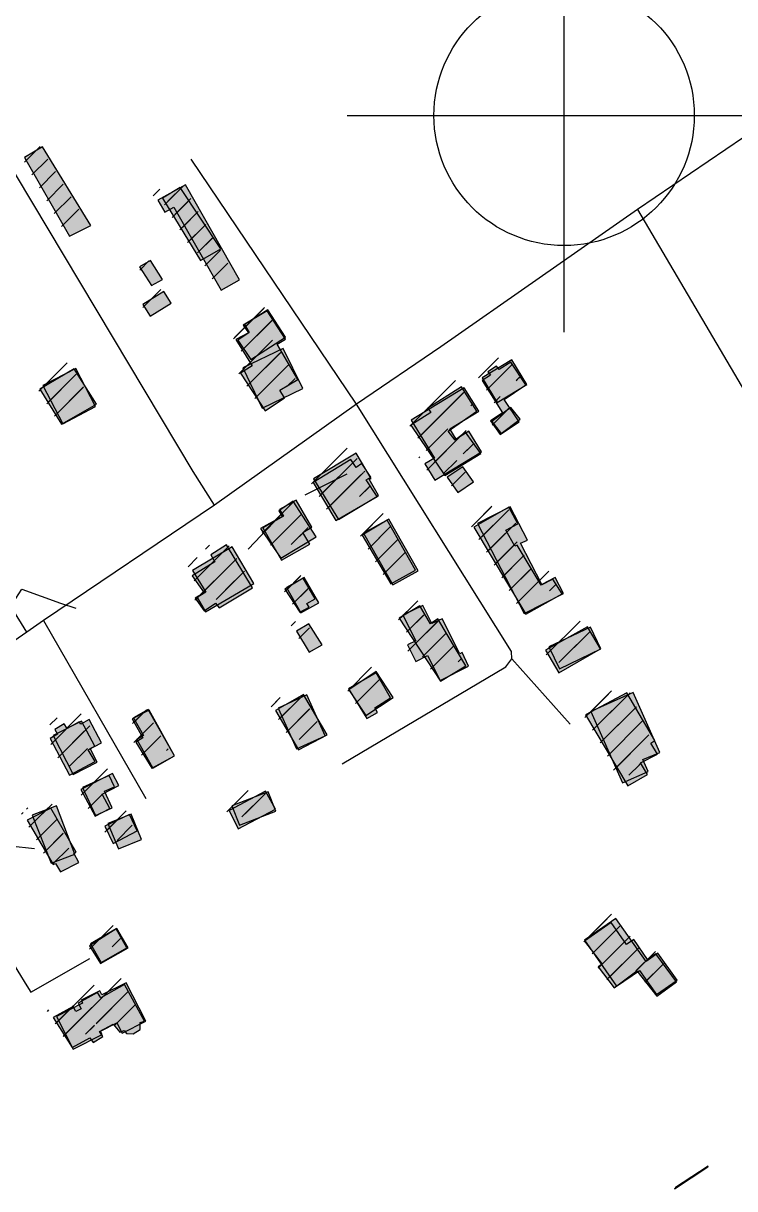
# Model space of a CAD drawing. Extents: x 6376870 to 6544053, y 1818313 to 2076828.
# Drawn here: x 6475191 to 6475978, y 1885235 to 1886525 of the extents above; entities that cross this region are included whole.
import ezdxf

# ---------------------------------------------------------------- set-up
doc = ezdxf.new("R2010")
doc.units = 21
for name, color, linetype in [('BUILDINGS', 9, 'Continuous'), ('CL_LOCAL', 4, 'Continuous'), ('CONTOUR_INDEX', 150, 'Continuous')]:
    doc.layers.add(name, color=color, linetype=linetype)

msp = doc.modelspace()

# ---------------------------------------------------------------- hatches: boundary and pattern name
at = {"layer": 'BUILDINGS_HATCH'}
for points in [[(6475192, 1886376.1), (6475242.1, 1886289.1), (6475265.5, 1886300.9), (6475211.9, 1886388.2)], [(6475339.8, 1886328.9), (6475347.5, 1886315.8), (6475357.3, 1886321.2), (6475409.7, 1886229.3), (6475430.1, 1886240.9), (6475370.3, 1886345.9)], [(6475344.9, 1886331.2), (6475386.9, 1886262.2), (6475409.4, 1886275.2), (6475364.4, 1886343)], [(6475319.4, 1886255.3), (6475332.6, 1886234.6), (6475344.7, 1886241.2), (6475331.7, 1886262.3)], [(6475322.9, 1886213.5), (6475331.3, 1886200.6), (6475354.5, 1886215.1), (6475346.4, 1886228)], [(6475426.1, 1886174.8), (6475444, 1886145.5), (6475431, 1886137.4), (6475458.3, 1886095.9), (6475479.9, 1886110.2), (6475474.6, 1886118.8), (6475494.5, 1886130.6), (6475471.5, 1886169.6), (6475480.9, 1886175.1), (6475460.7, 1886206.6), (6475434, 1886190.7), (6475439.8, 1886182.1)], [(6475440.8, 1886182.6), (6475428.2, 1886174.2), (6475442.5, 1886152.7), (6475481, 1886177.3), (6475461.3, 1886207.6), (6475435.4, 1886191.3)], [(6475433.5, 1886143.6), (6475455.2, 1886098.7), (6475500, 1886120.4), (6475478.4, 1886164.9)], [(6475715.1, 1886105.2), (6475747.8, 1886125.1), (6475731.3, 1886152.1), (6475698.5, 1886132.2)], [(6475698.6, 1886129.4), (6475720.8, 1886093.7), (6475707.8, 1886084.8), (6475718.5, 1886069.5), (6475739.4, 1886083.6), (6475722.7, 1886108.2), (6475746.8, 1886124.5), (6475730.1, 1886149.6), (6475717.2, 1886141.7), (6475714.2, 1886145.4), (6475704.6, 1886138.9), (6475707.7, 1886135.2)], [(6475209.2, 1886119.7), (6475233, 1886081), (6475271.8, 1886103.2), (6475247.2, 1886142.2)], [(6475234.6, 1886081.6), (6475270.8, 1886100.8), (6475248.8, 1886142.8), (6475212.3, 1886123.9)], [(6475619.6, 1886079.8), (6475657, 1886024.2), (6475696.8, 1886048.5), (6475679.9, 1886072.1), (6475668.6, 1886063.3), (6475660.9, 1886073.5), (6475692.6, 1886095.6), (6475675.4, 1886122.3), (6475638.4, 1886098.9), (6475641.5, 1886094)], [(6475694.7, 1886095.4), (6475678.4, 1886121.3), (6475619.8, 1886085.5), (6475645.8, 1886043.5), (6475635.1, 1886037), (6475646.2, 1886019.1), (6475697.7, 1886050.6), (6475683.7, 1886073.2), (6475669.6, 1886064.5), (6475662.8, 1886075.8)], [(6475709.3, 1886084.1), (6475719.6, 1886070.9), (6475740.3, 1886086.5), (6475730, 1886099.7)], [(6475511.4, 1886016.4), (6475536.4, 1885974.4), (6475582.1, 1886001), (6475570, 1886019.3), (6475575.1, 1886022.3), (6475565.2, 1886037.5), (6475558.9, 1886033.2), (6475553.1, 1886042.1)], [(6475539.4, 1885975.4), (6475583.9, 1886002.2), (6475573.4, 1886020.1), (6475575.7, 1886021.1), (6475558.9, 1886048.9), (6475511.7, 1886020.6)], [(6475659.7, 1886022.3), (6475671.4, 1886005.5), (6475688.7, 1886017.1), (6475677, 1886033.9)], [(6475453.3, 1885965.6), (6475475.8, 1885932.9), (6475514.7, 1885956.5), (6475489.5, 1885995.8), (6475473.5, 1885985.2), (6475477.3, 1885978.9)], [(6475510.1, 1885967.1), (6475492.7, 1885997), (6475474.3, 1885986.5), (6475478.6, 1885979.2), (6475455.9, 1885966.2), (6475476.4, 1885930.4), (6475507.8, 1885948.2), (6475500.1, 1885961.3)], [(6475689.1, 1885967), (6475746.7, 1885870.6), (6475786.8, 1885893.4), (6475776.7, 1885909.7), (6475763.8, 1885902.9), (6475737.3, 1885947.2), (6475734.5, 1885945.9), (6475724.6, 1885963.7), (6475737.8, 1885970.9), (6475728, 1885989.2)], [(6475788.4, 1885893.7), (6475779.3, 1885911.2), (6475764.6, 1885903.6), (6475741, 1885949.2), (6475748.4, 1885952.8), (6475729.3, 1885989.7), (6475693.4, 1885971.2), (6475745, 1885871.6)], [(6475627.6, 1885918.6), (6475595, 1885975.9), (6475567.2, 1885960.3), (6475599.7, 1885903.1)], [(6475565.5, 1885958.1), (6475597.5, 1885904.4), (6475624.7, 1885919.5), (6475593.2, 1885975)], [(6475377.8, 1885913.2), (6475390.9, 1885894.5), (6475380.8, 1885888.5), (6475390.9, 1885874.3), (6475403.6, 1885882.8), (6475407.6, 1885877.8), (6475444.2, 1885899.9), (6475415.7, 1885947.5), (6475398.4, 1885936.4), (6475402.7, 1885928.8)], [(6475378, 1885919.1), (6475392.6, 1885895), (6475383.1, 1885889.2), (6475392.5, 1885873.2), (6475445.9, 1885904.7), (6475422, 1885945.2)], [(6475517.9, 1885883.3), (6475501.6, 1885911.4), (6475481.8, 1885900.2), (6475498, 1885872.1)], [(6475480.1, 1885898.5), (6475496.6, 1885873), (6475506.9, 1885878.7), (6475504.5, 1885882.5), (6475513.6, 1885887.9), (6475500.6, 1885910.7)], [(6475606.6, 1885866.5), (6475652.2, 1885796.6), (6475680.5, 1885813.7), (6475649.4, 1885865.6), (6475641.3, 1885860.1), (6475629.4, 1885880.1)], [(6475654.1, 1885865.7), (6475642.9, 1885860.3), (6475632.9, 1885880.4), (6475610.8, 1885869.5), (6475625, 1885841.4), (6475615.8, 1885836.7), (6475625.2, 1885818.5), (6475637.9, 1885825), (6475651.8, 1885797.3), (6475683.4, 1885813.2), (6475676.3, 1885828.2), (6475673.7, 1885826.7)], [(6475492.9, 1885852), (6475507.2, 1885828.9), (6475521.4, 1885837), (6475506.6, 1885860)], [(6475768.6, 1885830.8), (6475783.2, 1885806), (6475829.3, 1885832.4), (6475815.1, 1885856.7)], [(6475783.8, 1885810.3), (6475829.8, 1885832.4), (6475818.4, 1885856.5), (6475772.1, 1885834.8)], [(6475550.5, 1885788), (6475570.9, 1885755.3), (6475582.6, 1885762.1), (6475579.6, 1885767.1), (6475597.2, 1885778), (6475581, 1885805.8)], [(6475569.7, 1885758.6), (6475600.1, 1885778.5), (6475581.3, 1885807.3), (6475550.8, 1885787)], [(6475812.8, 1885759.2), (6475859.7, 1885680.9), (6475881.3, 1885693.2), (6475873.5, 1885706.4), (6475892.3, 1885715.9), (6475885, 1885728.1), (6475889.3, 1885731.1), (6475858.3, 1885783.8)], [(6475818.6, 1885763.2), (6475853.7, 1885684.1), (6475882.1, 1885696.7), (6475876.1, 1885709.9), (6475894.8, 1885717.8), (6475865.5, 1885784.2)], [(6475469.9, 1885764), (6475495.3, 1885720.8), (6475526.9, 1885737.2), (6475500.7, 1885781.9)], [(6475524.8, 1885736.1), (6475504.3, 1885781.4), (6475472.7, 1885766.9), (6475493.2, 1885721.7)], [(6475311.4, 1885755.1), (6475323.2, 1885733.8), (6475315.3, 1885729.1), (6475332.9, 1885700.2), (6475358.1, 1885713.8), (6475330, 1885764.7)], [(6475312.7, 1885756.2), (6475323.8, 1885736.4), (6475316.3, 1885732.1), (6475334.3, 1885700.4), (6475358.1, 1885713.8), (6475329, 1885765.2)], [(6475220.4, 1885733.3), (6475242.1, 1885692.7), (6475270.5, 1885707.8), (6475262.7, 1885720.8), (6475277.2, 1885728.5), (6475263.7, 1885754.1), (6475254.3, 1885748.9), (6475252.6, 1885751.7), (6475239.2, 1885744.3), (6475236.1, 1885749.4), (6475225.8, 1885743.3), (6475228.6, 1885738.1)], [(6475272.6, 1885706.8), (6475264.9, 1885722.1), (6475269.8, 1885724.6), (6475255.3, 1885752.3), (6475223.7, 1885736.4), (6475245.9, 1885693.4)], [(6475254.5, 1885676.8), (6475270.3, 1885647.1), (6475286.7, 1885655.8), (6475278, 1885671.5), (6475296.4, 1885681.1), (6475289.4, 1885694.4)], [(6475289.1, 1885656.4), (6475280.8, 1885674.7), (6475291.7, 1885679.7), (6475285.8, 1885692.1), (6475256.5, 1885679.1), (6475270.7, 1885648.1)], [(6475418.6, 1885653.3), (6475428.7, 1885633.2), (6475469.7, 1885655.1), (6475458.7, 1885674.9)], [(6475421.6, 1885658.6), (6475429.9, 1885637.4), (6475470.1, 1885652.6), (6475461.8, 1885674.1)], [(6475195.1, 1885642.7), (6475223.8, 1885593.7), (6475226.3, 1885594.7), (6475231.9, 1885585.7), (6475252.4, 1885596.1), (6475246.9, 1885606.1), (6475249.4, 1885607.4), (6475221.3, 1885656.1)], [(6475221.5, 1885595.1), (6475247.9, 1885605.2), (6475227.4, 1885658.5), (6475200.7, 1885648.4)], [(6475281.1, 1885636.3), (6475290.2, 1885617.1), (6475316.8, 1885630.8), (6475308.4, 1885649.2)], [(6475321.7, 1885621.4), (6475310, 1885649.5), (6475284.4, 1885639), (6475296.1, 1885610.9)], [(6475914, 1885465.7), (6475892.9, 1885495.7), (6475879.7, 1885486.2), (6475846.3, 1885534.1), (6475811.5, 1885509.8), (6475847.2, 1885459), (6475872.5, 1885476.4), (6475891.3, 1885449.8)], [(6475811.7, 1885509), (6475831.3, 1885483.5), (6475826.6, 1885480.4), (6475844.6, 1885457.1), (6475869.5, 1885476.2), (6475891.6, 1885448), (6475913.3, 1885464), (6475890.4, 1885494.7), (6475881.5, 1885488.6), (6475866.2, 1885510.7), (6475858.1, 1885505), (6475841.2, 1885529.6)], [(6475264, 1885503.8), (6475276.2, 1885484), (6475306.8, 1885501.6), (6475294.4, 1885523)], [(6475265.1, 1885505.8), (6475277, 1885485.3), (6475305.5, 1885501.6), (6475293.5, 1885522.4)], [(6475223.9, 1885424.2), (6475244.8, 1885391.2), (6475264.3, 1885401.7), (6475268, 1885396.8), (6475278.8, 1885403.4), (6475275.3, 1885408.9), (6475290.2, 1885417), (6475297.8, 1885408.2), (6475302.4, 1885409.9), (6475305.1, 1885406.5), (6475312.2, 1885406.4), (6475320.2, 1885411.1), (6475320.2, 1885418.9), (6475324.8, 1885420.2), (6475302.7, 1885460.9), (6475276.5, 1885446.3), (6475272.8, 1885452), (6475251.6, 1885440.2), (6475254.9, 1885434), (6475249.1, 1885431), (6475246, 1885436.5)], [(6475227.5, 1885425.4), (6475246, 1885389.3), (6475278.2, 1885405.6), (6475276.2, 1885409.2), (6475294.3, 1885418.6), (6475300.3, 1885406.9), (6475326.5, 1885420.3), (6475304.5, 1885462.6), (6475277.8, 1885449.3), (6475275.5, 1885454), (6475254.8, 1885443.5), (6475256.5, 1885440.2)]]:
    msp.add_hatch(color=251, dxfattribs=at).paths.add_polyline_path(points)
at = {"layer": 'BUILDINGS_SHADOW'}
h = msp.add_hatch(dxfattribs=at)
h.set_pattern_fill('ANSI31', scale=5)
h.paths.add_polyline_path([(6475185.2, 1886383.4), (6475235.3, 1886296.4), (6475258.7, 1886308.3), (6475205.1, 1886395.5)])
h = msp.add_hatch(dxfattribs=at)
h.set_pattern_fill('ANSI31', scale=5)
h.paths.add_polyline_path([(6475333, 1886336.2), (6475340.7, 1886323.1), (6475350.4, 1886328.5), (6475402.9, 1886236.6), (6475423.3, 1886248.2), (6475363.4, 1886353.3)])
h = msp.add_hatch(dxfattribs=at)
h.set_pattern_fill('ANSI31', scale=5)
h.paths.add_polyline_path([(6475338.1, 1886338.5), (6475380.1, 1886269.6), (6475402.6, 1886282.5), (6475357.6, 1886350.3)])
h = msp.add_hatch(dxfattribs=at)
h.set_pattern_fill('ANSI31', scale=5)
h.paths.add_polyline_path([(6475312.6, 1886262.6), (6475325.8, 1886241.9), (6475337.9, 1886248.5), (6475324.9, 1886269.7)])
h = msp.add_hatch(dxfattribs=at)
h.set_pattern_fill('ANSI31', scale=5)
h.paths.add_polyline_path([(6475316.1, 1886220.9), (6475324.5, 1886208), (6475347.7, 1886222.5), (6475339.6, 1886235.3)])
h = msp.add_hatch(dxfattribs=at)
h.set_pattern_fill('ANSI31', scale=5)
h.paths.add_polyline_path([(6475419.3, 1886182.2), (6475437.2, 1886152.8), (6475424.2, 1886144.7), (6475451.5, 1886103.2), (6475473.1, 1886117.5), (6475467.8, 1886126.1), (6475487.6, 1886137.9), (6475464.7, 1886177), (6475474.1, 1886182.5), (6475453.9, 1886213.9), (6475427.2, 1886198.1), (6475433, 1886189.4)])
h = msp.add_hatch(dxfattribs=at)
h.set_pattern_fill('ANSI31', scale=5)
h.paths.add_polyline_path([(6475434, 1886189.9), (6475421.4, 1886181.5), (6475435.7, 1886160), (6475474.2, 1886184.6), (6475454.5, 1886214.9), (6475428.6, 1886198.6)])
h = msp.add_hatch(dxfattribs=at)
h.set_pattern_fill('ANSI31', scale=5)
h.paths.add_polyline_path([(6475426.7, 1886150.9), (6475448.4, 1886106.1), (6475493.2, 1886127.8), (6475471.5, 1886172.3)])
h = msp.add_hatch(dxfattribs=at)
h.set_pattern_fill('ANSI31', scale=5)
h.paths.add_polyline_path([(6475708.3, 1886112.5), (6475741, 1886132.4), (6475724.5, 1886159.4), (6475691.7, 1886139.5)])
h = msp.add_hatch(dxfattribs=at)
h.set_pattern_fill('ANSI31', scale=5)
h.paths.add_polyline_path([(6475691.8, 1886136.8), (6475714, 1886101.1), (6475701, 1886092.1), (6475711.7, 1886076.9), (6475732.5, 1886090.9), (6475715.8, 1886115.6), (6475740, 1886131.8), (6475723.3, 1886156.9), (6475710.4, 1886149), (6475707.3, 1886152.8), (6475697.8, 1886146.2), (6475700.9, 1886142.5)])
h = msp.add_hatch(dxfattribs=at)
h.set_pattern_fill('ANSI31', scale=5)
h.paths.add_polyline_path([(6475202.4, 1886127), (6475226.2, 1886088.3), (6475265, 1886110.5), (6475240.4, 1886149.5)])
h = msp.add_hatch(dxfattribs=at)
h.set_pattern_fill('ANSI31', scale=5)
h.paths.add_polyline_path([(6475227.8, 1886088.9), (6475264, 1886108.1), (6475242, 1886150.1), (6475205.5, 1886131.3)])
h = msp.add_hatch(dxfattribs=at)
h.set_pattern_fill('ANSI31', scale=5)
h.paths.add_polyline_path([(6475612.8, 1886087.1), (6475650.2, 1886031.5), (6475690, 1886055.8), (6475673.1, 1886079.4), (6475661.8, 1886070.7), (6475654.1, 1886080.8), (6475685.7, 1886102.9), (6475668.6, 1886129.6), (6475631.6, 1886106.2), (6475634.7, 1886101.3)])
h = msp.add_hatch(dxfattribs=at)
h.set_pattern_fill('ANSI31', scale=5)
h.paths.add_polyline_path([(6475687.9, 1886102.7), (6475671.6, 1886128.6), (6475613, 1886092.8), (6475638.9, 1886050.8), (6475628.3, 1886044.3), (6475639.4, 1886026.4), (6475690.9, 1886057.9), (6475676.9, 1886080.5), (6475662.8, 1886071.8), (6475656, 1886083.2)])
h = msp.add_hatch(dxfattribs=at)
h.set_pattern_fill('ANSI31', scale=5)
h.paths.add_polyline_path([(6475702.5, 1886091.4), (6475712.7, 1886078.2), (6475733.4, 1886093.8), (6475723.2, 1886107)])
h = msp.add_hatch(dxfattribs=at)
h.set_pattern_fill('ANSI31', scale=5)
h.paths.add_polyline_path([(6475532.6, 1885982.7), (6475577.1, 1886009.5), (6475566.6, 1886027.4), (6475568.9, 1886028.5), (6475552, 1886056.2), (6475504.9, 1886027.9)])
h = msp.add_hatch(dxfattribs=at)
h.set_pattern_fill('ANSI31', scale=5)
h.paths.add_polyline_path([(6475504.6, 1886023.8), (6475529.5, 1885981.7), (6475575.3, 1886008.3), (6475563.2, 1886026.6), (6475568.3, 1886029.6), (6475558.4, 1886044.8), (6475552.1, 1886040.5), (6475546.3, 1886049.4)])
h = msp.add_hatch(dxfattribs=at)
h.set_pattern_fill('ANSI31', scale=5)
h.paths.add_polyline_path([(6475652.9, 1886029.6), (6475664.6, 1886012.8), (6475681.9, 1886024.4), (6475670.2, 1886041.2)])
h = msp.add_hatch(dxfattribs=at)
h.set_pattern_fill('ANSI31', scale=5)
h.paths.add_polyline_path([(6475446.5, 1885972.9), (6475469, 1885940.2), (6475507.9, 1885963.8), (6475482.7, 1886003.1), (6475466.6, 1885992.5), (6475470.4, 1885986.2)])
h = msp.add_hatch(dxfattribs=at)
h.set_pattern_fill('ANSI31', scale=5)
h.paths.add_polyline_path([(6475503.3, 1885974.4), (6475485.9, 1886004.3), (6475467.5, 1885993.8), (6475471.8, 1885986.5), (6475449.1, 1885973.5), (6475469.6, 1885937.7), (6475500.9, 1885955.5), (6475493.2, 1885968.6)])
h = msp.add_hatch(dxfattribs=at)
h.set_pattern_fill('ANSI31', scale=5)
h.paths.add_polyline_path([(6475682.3, 1885974.4), (6475739.8, 1885877.9), (6475780, 1885900.8), (6475769.9, 1885917), (6475757, 1885910.2), (6475730.5, 1885954.5), (6475727.6, 1885953.2), (6475717.8, 1885971), (6475731, 1885978.2), (6475721.2, 1885996.5)])
h = msp.add_hatch(dxfattribs=at)
h.set_pattern_fill('ANSI31', scale=5)
h.paths.add_polyline_path([(6475781.6, 1885901), (6475772.5, 1885918.5), (6475757.8, 1885910.9), (6475734.1, 1885956.5), (6475741.6, 1885960.1), (6475722.5, 1885997), (6475686.6, 1885978.5), (6475738.2, 1885878.9)])
h = msp.add_hatch(dxfattribs=at)
h.set_pattern_fill('ANSI31', scale=5)
h.paths.add_polyline_path([(6475558.7, 1885965.5), (6475590.7, 1885911.7), (6475617.9, 1885926.8), (6475586.4, 1885982.3)])
h = msp.add_hatch(dxfattribs=at)
h.set_pattern_fill('ANSI31', scale=5)
h.paths.add_polyline_path([(6475620.7, 1885926), (6475588.2, 1885983.2), (6475560.4, 1885967.7), (6475592.9, 1885910.4)])
h = msp.add_hatch(dxfattribs=at)
h.set_pattern_fill('ANSI31', scale=5)
h.paths.add_polyline_path([(6475371, 1885920.5), (6475384.1, 1885901.8), (6475373.9, 1885895.8), (6475384, 1885881.6), (6475396.8, 1885890.2), (6475400.8, 1885885.1), (6475437.4, 1885907.2), (6475408.9, 1885954.8), (6475391.6, 1885943.8), (6475395.9, 1885936.2)])
h = msp.add_hatch(dxfattribs=at)
h.set_pattern_fill('ANSI31', scale=5)
h.paths.add_polyline_path([(6475371.2, 1885926.4), (6475385.8, 1885902.3), (6475376.3, 1885896.5), (6475385.7, 1885880.5), (6475439.1, 1885912), (6475415.2, 1885952.5)])
h = msp.add_hatch(dxfattribs=at)
h.set_pattern_fill('ANSI31', scale=5)
h.paths.add_polyline_path([(6475473.3, 1885905.8), (6475489.8, 1885880.4), (6475500.1, 1885886), (6475497.7, 1885889.8), (6475506.8, 1885895.2), (6475493.8, 1885918)])
h = msp.add_hatch(dxfattribs=at)
h.set_pattern_fill('ANSI31', scale=5)
h.paths.add_polyline_path([(6475511.1, 1885890.6), (6475494.8, 1885918.7), (6475475, 1885907.5), (6475491.2, 1885879.4)])
h = msp.add_hatch(dxfattribs=at)
h.set_pattern_fill('ANSI31', scale=5)
h.paths.add_polyline_path([(6475599.7, 1885873.8), (6475645.4, 1885803.9), (6475673.7, 1885821), (6475642.6, 1885872.9), (6475634.5, 1885867.4), (6475622.6, 1885887.4)])
h = msp.add_hatch(dxfattribs=at)
h.set_pattern_fill('ANSI31', scale=5)
h.paths.add_polyline_path([(6475647.2, 1885873.1), (6475636, 1885867.6), (6475626.1, 1885887.7), (6475603.9, 1885876.8), (6475618.2, 1885848.8), (6475609, 1885844), (6475618.4, 1885825.8), (6475631, 1885832.3), (6475645, 1885804.6), (6475676.6, 1885820.5), (6475669.5, 1885835.5), (6475666.9, 1885834)])
h = msp.add_hatch(dxfattribs=at)
h.set_pattern_fill('ANSI31', scale=5)
h.paths.add_polyline_path([(6475486.1, 1885859.3), (6475500.4, 1885836.2), (6475514.6, 1885844.3), (6475499.8, 1885867.3)])
h = msp.add_hatch(dxfattribs=at)
h.set_pattern_fill('ANSI31', scale=5)
h.paths.add_polyline_path([(6475761.8, 1885838.2), (6475776.4, 1885813.3), (6475822.4, 1885839.7), (6475808.3, 1885864)])
h = msp.add_hatch(dxfattribs=at)
h.set_pattern_fill('ANSI31', scale=5)
h.paths.add_polyline_path([(6475777, 1885817.6), (6475823, 1885839.7), (6475811.6, 1885863.8), (6475765.3, 1885842.1)])
h = msp.add_hatch(dxfattribs=at)
h.set_pattern_fill('ANSI31', scale=5)
h.paths.add_polyline_path([(6475543.7, 1885795.3), (6475564.1, 1885762.6), (6475575.8, 1885769.4), (6475572.8, 1885774.5), (6475590.4, 1885785.3), (6475574.2, 1885813.1)])
h = msp.add_hatch(dxfattribs=at)
h.set_pattern_fill('ANSI31', scale=5)
h.paths.add_polyline_path([(6475562.8, 1885765.9), (6475593.3, 1885785.8), (6475574.5, 1885814.7), (6475544, 1885794.4)])
h = msp.add_hatch(dxfattribs=at)
h.set_pattern_fill('ANSI31', scale=5)
h.paths.add_polyline_path([(6475463.1, 1885771.3), (6475488.5, 1885728.1), (6475520.1, 1885744.5), (6475493.9, 1885789.2)])
h = msp.add_hatch(dxfattribs=at)
h.set_pattern_fill('ANSI31', scale=5)
h.paths.add_polyline_path([(6475518, 1885743.5), (6475497.5, 1885788.7), (6475465.9, 1885774.2), (6475486.4, 1885729)])
h = msp.add_hatch(dxfattribs=at)
h.set_pattern_fill('ANSI31', scale=5)
h.paths.add_polyline_path([(6475806, 1885766.5), (6475852.9, 1885688.2), (6475874.5, 1885700.5), (6475866.7, 1885713.7), (6475885.5, 1885723.2), (6475878.2, 1885735.4), (6475882.5, 1885738.4), (6475851.5, 1885791.1)])
h = msp.add_hatch(dxfattribs=at)
h.set_pattern_fill('ANSI31', scale=5)
h.paths.add_polyline_path([(6475811.8, 1885770.5), (6475846.9, 1885691.4), (6475875.3, 1885704.1), (6475869.3, 1885717.2), (6475888, 1885725.1), (6475858.7, 1885791.5)])
h = msp.add_hatch(dxfattribs=at)
h.set_pattern_fill('ANSI31', scale=5)
h.paths.add_polyline_path([(6475304.6, 1885762.5), (6475316.4, 1885741.1), (6475308.4, 1885736.4), (6475326, 1885707.5), (6475351.3, 1885721.1), (6475323.2, 1885772)])
h = msp.add_hatch(dxfattribs=at)
h.set_pattern_fill('ANSI31', scale=5)
h.paths.add_polyline_path([(6475305.8, 1885763.5), (6475317, 1885743.8), (6475309.5, 1885739.4), (6475327.5, 1885707.7), (6475351.3, 1885721.1), (6475322.2, 1885772.5)])
h = msp.add_hatch(dxfattribs=at)
h.set_pattern_fill('ANSI31', scale=5)
h.paths.add_polyline_path([(6475213.6, 1885740.6), (6475235.3, 1885700), (6475263.7, 1885715.1), (6475255.8, 1885728.2), (6475270.4, 1885735.8), (6475256.8, 1885761.4), (6475247.4, 1885756.2), (6475245.8, 1885759), (6475232.3, 1885751.6), (6475229.3, 1885756.7), (6475219, 1885750.7), (6475221.8, 1885745.5)])
h = msp.add_hatch(dxfattribs=at)
h.set_pattern_fill('ANSI31', scale=5)
h.paths.add_polyline_path([(6475265.8, 1885714.1), (6475258.1, 1885729.4), (6475263, 1885731.9), (6475248.5, 1885759.7), (6475216.9, 1885743.7), (6475239.1, 1885700.7)])
h = msp.add_hatch(dxfattribs=at)
h.set_pattern_fill('ANSI31', scale=5)
h.paths.add_polyline_path([(6475247.7, 1885684.1), (6475263.5, 1885654.4), (6475279.9, 1885663.1), (6475271.2, 1885678.8), (6475289.6, 1885688.5), (6475282.6, 1885701.7)])
h = msp.add_hatch(dxfattribs=at)
h.set_pattern_fill('ANSI31', scale=5)
h.paths.add_polyline_path([(6475282.3, 1885663.8), (6475274, 1885682), (6475284.9, 1885687.1), (6475279, 1885699.5), (6475249.7, 1885686.5), (6475263.9, 1885655.4)])
h = msp.add_hatch(dxfattribs=at)
h.set_pattern_fill('ANSI31', scale=5)
h.paths.add_polyline_path([(6475411.8, 1885660.6), (6475421.9, 1885640.5), (6475462.9, 1885662.4), (6475451.9, 1885682.3)])
h = msp.add_hatch(dxfattribs=at)
h.set_pattern_fill('ANSI31', scale=5)
h.paths.add_polyline_path([(6475414.8, 1885665.9), (6475423, 1885644.7), (6475463.3, 1885659.9), (6475455, 1885681.4)])
h = msp.add_hatch(dxfattribs=at)
h.set_pattern_fill('ANSI31', scale=5)
h.paths.add_polyline_path([(6475188.3, 1885650), (6475217, 1885601), (6475219.5, 1885602), (6475225.1, 1885593), (6475245.6, 1885603.4), (6475240.1, 1885613.4), (6475242.6, 1885614.7), (6475214.4, 1885663.4)])
h = msp.add_hatch(dxfattribs=at)
h.set_pattern_fill('ANSI31', scale=5)
h.paths.add_polyline_path([(6475214.7, 1885602.4), (6475241.1, 1885612.6), (6475220.6, 1885665.8), (6475193.9, 1885655.7)])
h = msp.add_hatch(dxfattribs=at)
h.set_pattern_fill('ANSI31', scale=5)
h.paths.add_polyline_path([(6475274.3, 1885643.7), (6475283.4, 1885624.5), (6475310, 1885638.1), (6475301.6, 1885656.5)])
h = msp.add_hatch(dxfattribs=at)
h.set_pattern_fill('ANSI31', scale=5)
h.paths.add_polyline_path([(6475314.9, 1885628.7), (6475303.2, 1885656.8), (6475277.6, 1885646.3), (6475289.3, 1885618.2)])
h = msp.add_hatch(dxfattribs=at)
h.set_pattern_fill('ANSI31', scale=5)
h.paths.add_polyline_path([(6475907.2, 1885473.1), (6475886.1, 1885503), (6475872.9, 1885493.6), (6475839.5, 1885541.4), (6475804.7, 1885517.1), (6475840.4, 1885466.4), (6475865.7, 1885483.8), (6475884.5, 1885457.1)])
h = msp.add_hatch(dxfattribs=at)
h.set_pattern_fill('ANSI31', scale=5)
h.paths.add_polyline_path([(6475257.2, 1885511.1), (6475269.3, 1885491.4), (6475300, 1885508.9), (6475287.6, 1885530.3)])
h = msp.add_hatch(dxfattribs=at)
h.set_pattern_fill('ANSI31', scale=5)
h.paths.add_polyline_path([(6475258.3, 1885513.1), (6475270.2, 1885492.6), (6475298.7, 1885508.9), (6475286.7, 1885529.7)])
h = msp.add_hatch(dxfattribs=at)
h.set_pattern_fill('ANSI31', scale=5)
h.paths.add_polyline_path([(6475804.9, 1885516.3), (6475824.4, 1885490.8), (6475819.8, 1885487.7), (6475837.8, 1885464.5), (6475862.7, 1885483.5), (6475884.7, 1885455.3), (6475906.5, 1885471.3), (6475883.5, 1885502), (6475874.7, 1885496), (6475859.4, 1885518), (6475851.3, 1885512.3), (6475834.4, 1885536.9)])
h = msp.add_hatch(dxfattribs=at)
h.set_pattern_fill('ANSI31', scale=5)
h.paths.add_polyline_path([(6475217.1, 1885431.6), (6475238, 1885398.5), (6475257.5, 1885409), (6475261.2, 1885404.1), (6475272, 1885410.7), (6475268.5, 1885416.2), (6475283.3, 1885424.3), (6475291, 1885415.5), (6475295.6, 1885417.2), (6475298.3, 1885413.8), (6475305.4, 1885413.7), (6475313.4, 1885418.5), (6475313.4, 1885426.2), (6475318, 1885427.5), (6475295.9, 1885468.3), (6475269.7, 1885453.6), (6475266, 1885459.3), (6475244.8, 1885447.5), (6475248, 1885441.4), (6475242.3, 1885438.3), (6475239.2, 1885443.8)])
h = msp.add_hatch(dxfattribs=at)
h.set_pattern_fill('ANSI31', scale=5)
h.paths.add_polyline_path([(6475220.7, 1885432.7), (6475239.2, 1885396.6), (6475271.4, 1885412.9), (6475269.4, 1885416.5), (6475287.5, 1885425.9), (6475293.5, 1885414.3), (6475319.6, 1885427.7), (6475297.7, 1885470), (6475271, 1885456.6), (6475268.7, 1885461.3), (6475248, 1885450.8), (6475249.7, 1885447.5)])

# ---------------------------------------------------------------- linework, layer by layer
at = {"layer": 'BUILDINGS'}
for points in [[(6475192, 1886376.1), (6475242.1, 1886289.1), (6475265.5, 1886300.9), (6475211.9, 1886388.2), (6475192, 1886376.1)], [(6475339.8, 1886328.9), (6475347.5, 1886315.8), (6475357.3, 1886321.2), (6475409.7, 1886229.3), (6475430.1, 1886240.9), (6475370.3, 1886345.9), (6475339.8, 1886328.9)], [(6475344.9, 1886331.2), (6475386.9, 1886262.2), (6475409.4, 1886275.2), (6475364.4, 1886343), (6475344.9, 1886331.2)], [(6475319.4, 1886255.3), (6475332.6, 1886234.6), (6475344.7, 1886241.2), (6475331.7, 1886262.3), (6475319.4, 1886255.3)], [(6475322.9, 1886213.5), (6475331.3, 1886200.6), (6475354.5, 1886215.1), (6475346.4, 1886228), (6475322.9, 1886213.5)], [(6475426.1, 1886174.8), (6475444, 1886145.5), (6475431, 1886137.4), (6475458.3, 1886095.9), (6475479.9, 1886110.2), (6475474.6, 1886118.8), (6475494.5, 1886130.6), (6475471.5, 1886169.6), (6475480.9, 1886175.1), (6475460.7, 1886206.6), (6475434, 1886190.7), (6475439.8, 1886182.1), (6475426.1, 1886174.8)], [(6475440.8, 1886182.6), (6475428.2, 1886174.2), (6475442.5, 1886152.7), (6475481, 1886177.3), (6475461.3, 1886207.6), (6475435.4, 1886191.3), (6475440.8, 1886182.6)], [(6475433.5, 1886143.6), (6475455.2, 1886098.7), (6475500, 1886120.4), (6475478.4, 1886164.9), (6475433.5, 1886143.6)], [(6475715.1, 1886105.2), (6475747.8, 1886125.1), (6475731.3, 1886152.1), (6475698.5, 1886132.2), (6475715.1, 1886105.2)], [(6475698.6, 1886129.4), (6475720.8, 1886093.7), (6475707.8, 1886084.8), (6475718.5, 1886069.5), (6475739.4, 1886083.6), (6475722.7, 1886108.2), (6475746.8, 1886124.5), (6475730.1, 1886149.6), (6475717.2, 1886141.7), (6475714.2, 1886145.4), (6475704.6, 1886138.9), (6475707.7, 1886135.2), (6475698.6, 1886129.4)], [(6475209.2, 1886119.7), (6475233, 1886081), (6475271.8, 1886103.2), (6475247.2, 1886142.2), (6475209.2, 1886119.7)], [(6475234.6, 1886081.6), (6475270.8, 1886100.8), (6475248.8, 1886142.8), (6475212.3, 1886123.9), (6475234.6, 1886081.6)], [(6475619.6, 1886079.8), (6475657, 1886024.2), (6475696.8, 1886048.5), (6475679.9, 1886072.1), (6475668.6, 1886063.3), (6475660.9, 1886073.5), (6475692.6, 1886095.6), (6475675.4, 1886122.3), (6475638.4, 1886098.9), (6475641.5, 1886094), (6475619.6, 1886079.8)], [(6475694.7, 1886095.4), (6475678.4, 1886121.3), (6475619.8, 1886085.5), (6475645.8, 1886043.5), (6475635.1, 1886037), (6475646.2, 1886019.1), (6475697.7, 1886050.6), (6475683.7, 1886073.2), (6475669.6, 1886064.5), (6475662.8, 1886075.8), (6475694.7, 1886095.4)], [(6475709.3, 1886084.1), (6475719.6, 1886070.9), (6475740.3, 1886086.5), (6475730, 1886099.7), (6475709.3, 1886084.1)], [(6475511.4, 1886016.4), (6475536.4, 1885974.4), (6475582.1, 1886001), (6475570, 1886019.3), (6475575.1, 1886022.3), (6475565.2, 1886037.5), (6475558.9, 1886033.2), (6475553.1, 1886042.1), (6475511.4, 1886016.4)], [(6475539.4, 1885975.4), (6475583.9, 1886002.2), (6475573.4, 1886020.1), (6475575.7, 1886021.1), (6475558.9, 1886048.9), (6475511.7, 1886020.6), (6475539.4, 1885975.4)], [(6475659.7, 1886022.3), (6475671.4, 1886005.5), (6475688.7, 1886017.1), (6475677, 1886033.9), (6475659.7, 1886022.3)], [(6475453.3, 1885965.6), (6475475.8, 1885932.9), (6475514.7, 1885956.5), (6475489.5, 1885995.8), (6475473.5, 1885985.2), (6475477.3, 1885978.9), (6475453.3, 1885965.6)], [(6475510.1, 1885967.1), (6475492.7, 1885997), (6475474.3, 1885986.5), (6475478.6, 1885979.2), (6475455.9, 1885966.2), (6475476.4, 1885930.4), (6475507.8, 1885948.2), (6475500.1, 1885961.3), (6475510.1, 1885967.1)], [(6475689.1, 1885967), (6475746.7, 1885870.6), (6475786.8, 1885893.4), (6475776.7, 1885909.7), (6475763.8, 1885902.9), (6475737.3, 1885947.2), (6475734.5, 1885945.9), (6475724.6, 1885963.7), (6475737.8, 1885970.9), (6475728, 1885989.2), (6475689.1, 1885967)], [(6475788.4, 1885893.7), (6475779.3, 1885911.2), (6475764.6, 1885903.6), (6475741, 1885949.2), (6475748.4, 1885952.8), (6475729.3, 1885989.7), (6475693.4, 1885971.2), (6475745, 1885871.6), (6475788.4, 1885893.7)], [(6475627.6, 1885918.6), (6475595, 1885975.9), (6475567.2, 1885960.3), (6475599.7, 1885903.1), (6475627.6, 1885918.6)], [(6475565.5, 1885958.1), (6475597.5, 1885904.4), (6475624.7, 1885919.5), (6475593.2, 1885975), (6475565.5, 1885958.1)], [(6475377.8, 1885913.2), (6475390.9, 1885894.5), (6475380.8, 1885888.5), (6475390.9, 1885874.3), (6475403.6, 1885882.8), (6475407.6, 1885877.8), (6475444.2, 1885899.9), (6475415.7, 1885947.5), (6475398.4, 1885936.4), (6475402.7, 1885928.8), (6475377.8, 1885913.2)], [(6475378, 1885919.1), (6475392.6, 1885895), (6475383.1, 1885889.2), (6475392.5, 1885873.2), (6475445.9, 1885904.7), (6475422, 1885945.2), (6475378, 1885919.1)], [(6475517.9, 1885883.3), (6475501.6, 1885911.4), (6475481.8, 1885900.2), (6475498, 1885872.1), (6475517.9, 1885883.3)], [(6475480.1, 1885898.5), (6475496.6, 1885873), (6475506.9, 1885878.7), (6475504.5, 1885882.5), (6475513.6, 1885887.9), (6475500.6, 1885910.7), (6475480.1, 1885898.5)], [(6475606.6, 1885866.5), (6475652.2, 1885796.6), (6475680.5, 1885813.7), (6475649.4, 1885865.6), (6475641.3, 1885860.1), (6475629.4, 1885880.1), (6475606.6, 1885866.5)], [(6475654.1, 1885865.7), (6475642.9, 1885860.3), (6475632.9, 1885880.4), (6475610.8, 1885869.5), (6475625, 1885841.4), (6475615.8, 1885836.7), (6475625.2, 1885818.5), (6475637.9, 1885825), (6475651.8, 1885797.3), (6475683.4, 1885813.2), (6475676.3, 1885828.2), (6475673.7, 1885826.7), (6475654.1, 1885865.7)], [(6475492.9, 1885852), (6475507.2, 1885828.9), (6475521.4, 1885837), (6475506.6, 1885860), (6475492.9, 1885852)], [(6475768.6, 1885830.8), (6475783.2, 1885806), (6475829.3, 1885832.4), (6475815.1, 1885856.7), (6475768.6, 1885830.8)], [(6475783.8, 1885810.3), (6475829.8, 1885832.4), (6475818.4, 1885856.5), (6475772.1, 1885834.8), (6475783.8, 1885810.3)], [(6475550.5, 1885788), (6475570.9, 1885755.3), (6475582.6, 1885762.1), (6475579.6, 1885767.1), (6475597.2, 1885778), (6475581, 1885805.8), (6475550.5, 1885788)], [(6475569.7, 1885758.6), (6475600.1, 1885778.5), (6475581.3, 1885807.3), (6475550.8, 1885787), (6475569.7, 1885758.6)], [(6475812.8, 1885759.2), (6475859.7, 1885680.9), (6475881.3, 1885693.2), (6475873.5, 1885706.4), (6475892.3, 1885715.9), (6475885, 1885728.1), (6475889.3, 1885731.1), (6475858.3, 1885783.8), (6475812.8, 1885759.2)], [(6475818.6, 1885763.2), (6475853.7, 1885684.1), (6475882.1, 1885696.7), (6475876.1, 1885709.9), (6475894.8, 1885717.8), (6475865.5, 1885784.2), (6475818.6, 1885763.2)], [(6475469.9, 1885764), (6475495.3, 1885720.8), (6475526.9, 1885737.2), (6475500.7, 1885781.9), (6475469.9, 1885764)], [(6475524.8, 1885736.1), (6475504.3, 1885781.4), (6475472.7, 1885766.9), (6475493.2, 1885721.7), (6475524.8, 1885736.1)], [(6475311.4, 1885755.1), (6475323.2, 1885733.8), (6475315.3, 1885729.1), (6475332.9, 1885700.2), (6475358.1, 1885713.8), (6475330, 1885764.7), (6475311.4, 1885755.1)], [(6475312.7, 1885756.2), (6475323.8, 1885736.4), (6475316.3, 1885732.1), (6475334.3, 1885700.4), (6475358.1, 1885713.8), (6475329, 1885765.2), (6475312.7, 1885756.2)], [(6475220.4, 1885733.3), (6475242.1, 1885692.7), (6475270.5, 1885707.8), (6475262.7, 1885720.8), (6475277.2, 1885728.5), (6475263.7, 1885754.1), (6475254.3, 1885748.9), (6475252.6, 1885751.7), (6475239.2, 1885744.3), (6475236.1, 1885749.4), (6475225.8, 1885743.3), (6475228.6, 1885738.1), (6475220.4, 1885733.3)], [(6475272.6, 1885706.8), (6475264.9, 1885722.1), (6475269.8, 1885724.6), (6475255.3, 1885752.3), (6475223.7, 1885736.4), (6475245.9, 1885693.4), (6475272.6, 1885706.8)], [(6475254.5, 1885676.8), (6475270.3, 1885647.1), (6475286.7, 1885655.8), (6475278, 1885671.5), (6475296.4, 1885681.1), (6475289.4, 1885694.4), (6475254.5, 1885676.8)], [(6475289.1, 1885656.4), (6475280.8, 1885674.7), (6475291.7, 1885679.7), (6475285.8, 1885692.1), (6475256.5, 1885679.1), (6475270.7, 1885648.1), (6475289.1, 1885656.4)], [(6475418.6, 1885653.3), (6475428.7, 1885633.2), (6475469.7, 1885655.1), (6475458.7, 1885674.9), (6475418.6, 1885653.3)], [(6475421.6, 1885658.6), (6475429.9, 1885637.4), (6475470.1, 1885652.6), (6475461.8, 1885674.1), (6475421.6, 1885658.6)], [(6475195.1, 1885642.7), (6475223.8, 1885593.7), (6475226.3, 1885594.7), (6475231.9, 1885585.7), (6475252.4, 1885596.1), (6475246.9, 1885606.1), (6475249.4, 1885607.4), (6475221.3, 1885656.1), (6475195.1, 1885642.7)], [(6475221.5, 1885595.1), (6475247.9, 1885605.2), (6475227.4, 1885658.5), (6475200.7, 1885648.4), (6475221.5, 1885595.1)], [(6475281.1, 1885636.3), (6475290.2, 1885617.1), (6475316.8, 1885630.8), (6475308.4, 1885649.2), (6475281.1, 1885636.3)], [(6475321.7, 1885621.4), (6475310, 1885649.5), (6475284.4, 1885639), (6475296.1, 1885610.9), (6475321.7, 1885621.4)], [(6475914, 1885465.7), (6475892.9, 1885495.7), (6475879.7, 1885486.2), (6475846.3, 1885534.1), (6475811.5, 1885509.8), (6475847.2, 1885459), (6475872.5, 1885476.4), (6475891.3, 1885449.8), (6475914, 1885465.7)], [(6475811.7, 1885509), (6475831.3, 1885483.5), (6475826.6, 1885480.4), (6475844.6, 1885457.1), (6475869.5, 1885476.2), (6475891.6, 1885448), (6475913.3, 1885464), (6475890.4, 1885494.7), (6475881.5, 1885488.6), (6475866.2, 1885510.7), (6475858.1, 1885505), (6475841.2, 1885529.6), (6475811.7, 1885509)], [(6475264, 1885503.8), (6475276.2, 1885484), (6475306.8, 1885501.6), (6475294.4, 1885523), (6475264, 1885503.8)], [(6475265.1, 1885505.8), (6475277, 1885485.3), (6475305.5, 1885501.6), (6475293.5, 1885522.4), (6475265.1, 1885505.8)], [(6475223.9, 1885424.2), (6475244.8, 1885391.2), (6475264.3, 1885401.7), (6475268, 1885396.8), (6475278.8, 1885403.4), (6475275.3, 1885408.9), (6475290.2, 1885417), (6475297.8, 1885408.2), (6475302.4, 1885409.9), (6475305.1, 1885406.5), (6475312.2, 1885406.4), (6475320.2, 1885411.1), (6475320.2, 1885418.9), (6475324.8, 1885420.2), (6475302.7, 1885460.9), (6475276.5, 1885446.3), (6475272.8, 1885452), (6475251.6, 1885440.2), (6475254.9, 1885434), (6475249.1, 1885431), (6475246, 1885436.5), (6475223.9, 1885424.2)], [(6475227.5, 1885425.4), (6475246, 1885389.3), (6475278.2, 1885405.6), (6475276.2, 1885409.2), (6475294.3, 1885418.6), (6475300.3, 1885406.9), (6475326.5, 1885420.3), (6475304.5, 1885462.6), (6475277.8, 1885449.3), (6475275.5, 1885454), (6475254.8, 1885443.5), (6475256.5, 1885440.2), (6475227.5, 1885425.4)], [(6475911.2, 1885234.9), (6475948, 1885259.1), (6475911.2, 1885234.9)], [(6475948.6, 1885259.9), (6475912.4, 1885236.3)]]:
    msp.add_lwpolyline(points, close=True, dxfattribs=at)
at = {"layer": 'CL_LOCAL'}
for points in [[(6475402.2, 1885991.4), (6475378.9, 1886028.6), (6475146.9, 1886416.5), (6475077.4, 1886534.5)], [(6476007, 1886411.7), (6475870.2, 1886318.5), (6475652.8, 1886166.5), (6475559.6, 1886103.2), (6475402.2, 1885991.4), (6475213.3, 1885863.8), (6475194.9, 1885850.9), (6475040.4, 1885744.4)], [(6475543.4, 1885705.2), (6475724.5, 1885812.5), (6475731.1, 1885821.4), (6475730.7, 1885829.5), (6475559.6, 1886103.2), (6475376.4, 1886374.4)], [(6475870.2, 1886318.5), (6476088.4, 1885947.8)], [(6475194.9, 1885850.9), (6475178, 1885877.8), (6475138.5, 1885943.4), (6475109.7, 1885990.3), (6475071, 1886050.2), (6475044.5, 1886089), (6475033.8, 1886107.4), (6475009.9, 1886145.8), (6474988.9, 1886177.3), (6474971.7, 1886190.2), (6474953.9, 1886194.3), (6474937.1, 1886181.9), (6474933.2, 1886174.5), (6474935.9, 1886161.8), (6474948, 1886139.4), (6474969.2, 1886121.9), (6475001.9, 1886106.3), (6475044.5, 1886089)], [(6475213.3, 1885863.8), (6475326.3, 1885666.6)], [(6475731.1, 1885821.4), (6475795.9, 1885749.2)], [(6475040.4, 1885744.4), (6475097.5, 1885654.2), (6475105.6, 1885645.5), (6475117, 1885637.5), (6475129, 1885630.5), (6475144.3, 1885623.6), (6475159.3, 1885618.6), (6475176.2, 1885614.3), (6475203.3, 1885611.4)], [(6475029.1, 1885736.7), (6475052.6, 1885697.7), (6475068.3, 1885671.1), (6475080.5, 1885651.3), (6475094.6, 1885628.4), (6475108.2, 1885605.8), (6475121.7, 1885583.3), (6475136.7, 1885556.3), (6475156, 1885524), (6475169.8, 1885501.1), (6475184.7, 1885475.8), (6475194.9, 1885459.3), (6475199.2, 1885452.3), (6475264.5, 1885489.8)]]:
    msp.add_lwpolyline(points, dxfattribs=at)
at = {"layer": 'CONTOUR_INDEX', "elevation": 60}
for points in [[(6475502.5, 1886002.8), (6475549.1, 1886026.1)], [(6475439.6, 1885942.8), (6475489.1, 1885994.6)], [(6475152.4, 1885822.8), (6475179.4, 1885882.8), (6475189.1, 1885898.6), (6475231.9, 1885882.8), (6475249.1, 1885877.6)]]:
    msp.add_lwpolyline(points, dxfattribs=at)
at = {"layer": 'IMG_ALIGN_FAR'}
for p, q in [((6475789.1, 1886182.8, 46.6), (6475789.1, 1886662.8, 46.6)), ((6475549.1, 1886422.8, 46.6), (6476029.1, 1886422.8, 46.6))]:
    msp.add_line(p, q, dxfattribs=at)
msp.add_circle((6475789.1, 1886422.8, 46.6), 144, dxfattribs=at)

doc.saveas('drawing.dxf')
